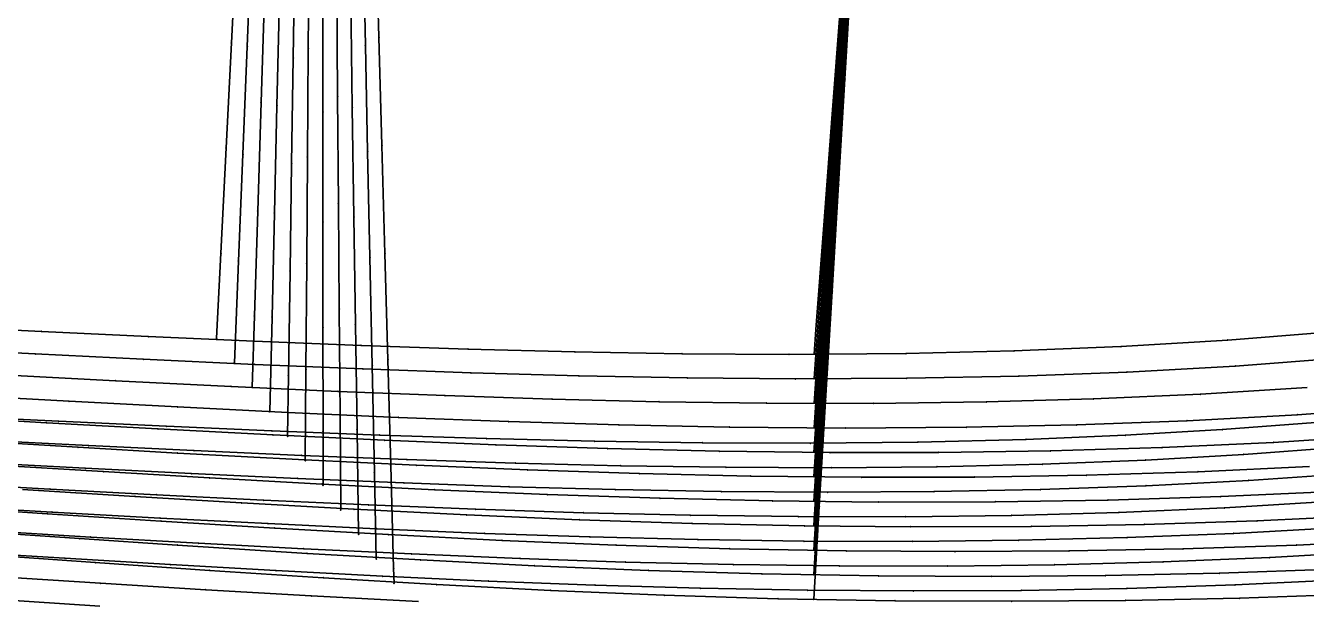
# Model space of a CAD drawing. Extents: x -2408 to 1029, y -526 to 2095.
# Drawn here: x -407.2 to -224.3, y 63.3 to 145.7 of the extents above; entities that cross this region are included whole.
import ezdxf

# ---------------------------------------------------------------- set-up
doc = ezdxf.new("R2010")
doc.units = 0

# ---------------------------------------------------------------- blocks, each defined once
blk = doc.blocks.new(' -30')
at = {"layer": '1'}
blk.add_lwpolyline([(-216.107723, 261.813037), (-229.421255, 260.78349), (-243.263953, 259.962451), (-257.471019, 259.367945), (-272.871859, 258.980271), (-288.252151, 258.829027), (-303.657875, 258.883488), (-319.057422, 259.1144), (-334.458205, 259.495196), (-349.768717, 259.996987), (-365.162502, 260.597689), (-380.221198, 261.252039), (-395.609891, 261.970117), (-410.795642, 262.713516)], dxfattribs=at)
at = {"layer": '14'}
blk.add_lwpolyline([(-215.577614, 274.602795), (-228.63946, 273.564135), (-243.901694, 272.646423), (-259.179873, 272.019393), (-274.610629, 271.65346), (-291.307569, 271.525076), (-306.589246, 271.6156), (-321.870087, 271.876495), (-337.149428, 272.281161), (-352.426916, 272.803001), (-367.701887, 273.41541), (-382.805522, 274.084141), (-398.074575, 274.803593), (-413.340971, 275.556341)], dxfattribs=at)
at = {"layer": '2'}
for p in [(-373.055725, 273.839893), (-287.709846, 271.582108)]:
    blk.add_point(p, dxfattribs=at)
at = {"layer": '3'}
for p in [(-370.940674, 316.065368), (-285.164421, 305.266334), (-371.69304, 301.044358), (-286.316888, 290.015761), (-372.44714, 285.989388), (-398.074575, 274.803593), (-287.446104, 275.072392), (-382.805522, 274.084141), (-367.701887, 273.41541), (-352.426916, 272.803001), (-243.901694, 272.646423), (-228.63946, 273.564135), (-337.149428, 272.281161), (-321.870087, 271.876495), (-306.589246, 271.6156), (-291.307569, 271.525076), (-274.610629, 271.65346), (-259.179873, 272.019393), (-395.609891, 261.970117), (-380.221198, 261.252039), (-365.162502, 260.597689), (-349.768717, 259.996987), (-243.263953, 259.962451), (-229.421255, 260.78349), (-334.458205, 259.495196), (-319.057422, 259.1144), (-303.657875, 258.883488), (-288.252151, 258.829027), (-272.871859, 258.980271), (-257.471019, 259.367945)]:
    blk.add_point(p, dxfattribs=at)
at = {"layer": '8'}
for points in [[(-357.994041, 575.302811), (-358.78186, 559.547635), (-359.557937, 544.069272), (-360.322592, 528.86404), (-361.084233, 513.685404), (-361.829946, 498.666906), (-362.574553, 483.487431), (-363.318647, 468.307932), (-364.092661, 452.698247), (-364.85375, 437.519584), (-365.612888, 422.429259), (-366.374362, 407.250609), (-367.134082, 392.071869), (-367.88499, 377.065575), (-368.645189, 361.886858), (-369.405699, 346.708157), (-370.180402, 331.244073), (-370.940674, 316.065368), (-371.69304, 301.044358), (-372.44714, 285.989388), (-373.055725, 273.839893)], [(-267.785759, 536.391029), (-268.970889, 520.885647), (-270.140575, 505.316837), (-271.278187, 489.841572), (-272.408891, 474.313432), (-273.518252, 459.303073), (-274.691014, 443.778063), (-275.86766, 428.304753), (-277.042325, 412.779884), (-278.21354, 397.254754), (-279.349544, 382.208615), (-280.523073, 366.683647), (-281.657577, 351.675743), (-282.83071, 336.150751), (-283.991246, 320.791318), (-285.164421, 305.266334), (-286.316888, 290.015761), (-287.446104, 275.072392), (-287.709846, 271.582108)]]:
    blk.add_lwpolyline(points, dxfattribs=at)
blk = doc.blocks.new(' -31')
at = {"layer": '1'}
blk.add_lwpolyline([(-212.384872, 258.273596), (-226.352458, 257.223109), (-240.336739, 256.419421), (-255.126157, 255.825471), (-270.164629, 255.467386), (-285.251046, 255.329408), (-300.293742, 255.386478), (-315.345961, 255.613307), (-330.384005, 255.985714), (-345.867439, 256.497014), (-360.898203, 257.092448), (-376.284831, 257.776471), (-391.309986, 258.497387), (-406.667733, 259.27386)], dxfattribs=at)
at = {"layer": '14'}
blk.add_lwpolyline([(-212.156456, 271.031151), (-227.563698, 269.864774), (-242.994224, 269.007249), (-258.438914, 268.43259), (-274.469515, 268.107542), (-290.377555, 268.028432), (-305.823296, 268.152585), (-321.267783, 268.447564), (-336.710409, 268.887078), (-352.150871, 269.444846), (-367.588562, 270.094576), (-383.525785, 270.834182), (-398.956999, 271.596144), (-414.385619, 272.392496)], dxfattribs=at)
at = {"layer": '2'}
for p in [(-370.515747, 270.334682), (-287.709846, 268.076897)]:
    blk.add_point(p, dxfattribs=at)
at = {"layer": '3'}
for p in [(-368.673841, 315.567976), (-284.686106, 309.145322), (-369.302066, 300.139236), (-285.815989, 293.799556), (-369.923554, 284.876894), (-286.918402, 278.82658), (-398.956999, 271.596144), (-383.525785, 270.834182), (-367.588562, 270.094576), (-352.150871, 269.444846), (-242.994224, 269.007249), (-227.563698, 269.864774), (-336.710409, 268.887078), (-321.267783, 268.447564), (-305.823296, 268.152585), (-290.377555, 268.028432), (-274.469515, 268.107542), (-258.438914, 268.43259), (-391.309986, 258.497387), (-376.284831, 257.776471), (-360.898203, 257.092448), (-345.867439, 256.497014), (-240.336739, 256.419421), (-226.352458, 257.223109), (-330.384005, 255.985714), (-315.345961, 255.613307), (-300.293742, 255.386478), (-285.251046, 255.329408), (-270.164629, 255.467386), (-255.126157, 255.825471)]:
    blk.add_point(p, dxfattribs=at)
at = {"layer": '8'}
for points in [[(-357.994041, 578.807983), (-358.649132, 562.686417), (-359.267463, 547.518838), (-359.903873, 531.964499), (-360.537909, 516.432865), (-361.157443, 501.065163), (-361.774082, 485.532827), (-362.389768, 470.000454), (-363.004279, 454.703099), (-363.637041, 439.171419), (-364.272866, 423.639861), (-364.903066, 408.198477), (-365.535021, 392.666756), (-366.159478, 377.311497), (-366.791779, 361.779794), (-367.424438, 346.248108), (-368.041408, 331.099689), (-368.673841, 315.567976), (-369.302066, 300.139236), (-369.923554, 284.876894), (-370.515747, 270.334682)], [(-267.785759, 539.896202), (-268.971377, 523.980308), (-270.0986, 508.584758), (-271.194162, 493.295128), (-272.281755, 477.946298), (-273.387537, 462.538378), (-274.514607, 447.192397), (-275.651862, 431.847157), (-276.780583, 416.554046), (-277.908851, 401.208165), (-279.044466, 385.76366), (-280.174425, 370.417898), (-281.309176, 355.012686), (-282.439101, 339.666924), (-283.568809, 324.321148), (-284.686106, 309.145322), (-285.815989, 293.799556), (-286.918402, 278.82658), (-287.709846, 268.076897)]]:
    blk.add_lwpolyline(points, dxfattribs=at)
blk = doc.blocks.new(' -32')
at = {"layer": '1'}
blk.add_lwpolyline([(-211.804536, 254.470482), (-225.623599, 253.502201), (-240.282478, 252.738995), (-255.401476, 252.205891), (-270.583031, 251.904495), (-285.785296, 251.817501), (-300.969366, 251.923397), (-316.087234, 252.196246), (-331.265782, 252.614597), (-346.297519, 253.148879), (-361.468315, 253.785421), (-376.636902, 254.494496), (-391.802005, 255.25565), (-407.222344, 256.070121)], dxfattribs=at)
at = {"layer": '14'}
blk.add_lwpolyline([(-217.265928, 266.790779), (-232.533419, 265.831239), (-247.818624, 265.150875), (-263.114051, 264.726334), (-279.247417, 264.530002), (-294.542984, 264.557211), (-309.835729, 264.767), (-325.125695, 265.134635), (-340.412701, 265.635379), (-355.696637, 266.244498), (-370.977396, 266.937255), (-387.4764, 267.751329), (-402.75064, 268.548526)], dxfattribs=at)
at = {"layer": '2'}
for p in [(-367.975731, 266.829491), (-287.709846, 264.571705)]:
    blk.add_point(p, dxfattribs=at)
at = {"layer": '3'}
for p in [(-284.033857, 315.781003), (-366.681662, 307.565715), (-285.120378, 300.644871), (-367.17584, 292.008496), (-286.231128, 285.17165), (-367.651794, 277.026072), (-287.314048, 270.085635), (-387.4764, 267.751329), (-370.977396, 266.937255), (-355.696637, 266.244498), (-340.412701, 265.635379), (-232.533419, 265.831239), (-325.125695, 265.134635), (-309.835729, 264.767), (-294.542984, 264.557211), (-279.247417, 264.530002), (-263.114051, 264.726334), (-247.818624, 265.150875), (-391.802005, 255.25565), (-376.636902, 254.494496), (-361.468315, 253.785421), (-346.297519, 253.148879), (-331.265782, 252.614597), (-240.282478, 252.738995), (-225.623599, 253.502201), (-316.087234, 252.196246), (-300.969366, 251.923397), (-285.785296, 251.817501), (-270.583031, 251.904495), (-255.401476, 252.205891)]:
    blk.add_point(p, dxfattribs=at)
at = {"layer": '8'}
for points in [[(-357.994041, 582.313194), (-358.49787, 566.40859), (-358.988057, 550.997434), (-359.474144, 535.786342), (-359.958852, 520.592354), (-360.431675, 505.566142), (-360.900168, 490.37164), (-361.365744, 475.177058), (-361.851347, 459.532016), (-362.332423, 444.337911), (-362.818072, 429.14395), (-363.300177, 414.042294), (-363.782934, 398.848259), (-364.264741, 383.654174), (-364.741199, 368.640575), (-365.223946, 353.446515), (-365.716322, 337.953807), (-366.199039, 322.759771), (-366.681662, 307.565715), (-367.17584, 292.008496), (-367.651794, 277.026072), (-367.975731, 266.829491)], [(-267.785759, 543.401413), (-268.935325, 527.582206), (-270.014405, 512.479487), (-271.068283, 497.415128), (-272.113179, 482.276074), (-273.171797, 467.07604), (-274.251194, 451.939413), (-275.344252, 436.80376), (-276.431543, 421.721797), (-277.517392, 406.585633), (-278.609211, 391.348216), (-279.695318, 376.212082), (-280.782325, 361.076011), (-281.87353, 345.878914), (-282.959968, 330.742801), (-284.033857, 315.781003), (-285.120378, 300.644871), (-286.231128, 285.17165), (-287.314048, 270.085635), (-287.709846, 264.571705)]]:
    blk.add_lwpolyline(points, dxfattribs=at)
blk = doc.blocks.new(' -33')
at = {"layer": '1'}
blk.add_lwpolyline([(-214.32995, 250.479434), (-229.089173, 249.582842), (-244.157703, 248.92773), (-259.464515, 248.511474), (-274.625652, 248.320708), (-289.938199, 248.329859), (-305.373061, 248.52567), (-320.68117, 248.884136), (-336.02926, 249.383467), (-351.329189, 249.996009), (-366.325046, 250.683422), (-381.617947, 251.450812), (-396.831492, 252.263517), (-412.119916, 253.115269)], dxfattribs=at)
at = {"layer": '14'}
blk.add_lwpolyline([(-202.928383, 264.082616), (-218.663792, 262.907266), (-234.422247, 262.035139), (-250.195302, 261.442392), (-265.974819, 261.105171), (-283.202944, 261.000957), (-299.78551, 261.135663), (-315.557862, 261.451939), (-331.32772, 261.92457), (-347.094884, 262.526912), (-362.85885, 263.232309), (-378.619417, 264.014116), (-394.111107, 264.834048), (-409.864849, 265.707514)], dxfattribs=at)
at = {"layer": '2'}
for p in [(-365.435715, 263.324299), (-287.709846, 261.066513)]:
    blk.add_point(p, dxfattribs=at)
at = {"layer": '3'}
for p in [(-283.946509, 314.80467), (-364.420403, 307.083761), (-285.033146, 299.287995), (-364.776221, 291.747024), (-286.101627, 284.031138), (-365.121605, 276.861275), (-287.161297, 268.899653), (-394.111107, 264.834048), (-378.619417, 264.014116), (-362.85885, 263.232309), (-347.094884, 262.526912), (-331.32772, 261.92457), (-234.422247, 262.035139), (-218.663792, 262.907266), (-315.557862, 261.451939), (-299.78551, 261.135663), (-283.202944, 261.000957), (-265.974819, 261.105171), (-250.195302, 261.442392), (-396.831492, 252.263517), (-381.617947, 251.450812), (-366.325046, 250.683422), (-351.329189, 249.996009), (-336.02926, 249.383467), (-320.68117, 248.884136), (-244.157703, 248.92773), (-229.089173, 249.582842), (-305.373061, 248.52567), (-289.938199, 248.329859), (-274.625652, 248.320708), (-259.464515, 248.511474)]:
    blk.add_point(p, dxfattribs=at)
at = {"layer": '8'}
for points in [[(-357.994041, 585.818405), (-358.356178, 570.149614), (-358.719727, 554.504655), (-359.083177, 538.963578), (-359.445801, 523.431935), (-359.798016, 508.071864), (-360.144258, 492.539848), (-360.487111, 477.007756), (-360.830012, 461.721146), (-361.188076, 446.189394), (-361.551312, 430.657758), (-361.912148, 415.220494), (-362.272787, 399.688787), (-362.632317, 384.157073), (-362.987864, 368.809854), (-363.348292, 353.278146), (-363.699601, 338.147147), (-364.060061, 322.615445), (-364.420403, 307.083761), (-364.776221, 291.747024), (-365.121605, 276.861275), (-365.435715, 263.324299)], [(-267.785759, 546.906624), (-268.899621, 531.204159), (-269.972668, 515.818523), (-271.026283, 500.384906), (-272.070381, 484.865302), (-273.084857, 469.903824), (-274.205876, 453.765856), (-275.298994, 438.249628), (-276.386789, 422.78847), (-277.472884, 407.271753), (-278.521339, 392.271899), (-279.607435, 376.755195), (-280.69455, 361.238558), (-281.78593, 345.659346), (-282.87251, 330.142659), (-283.946509, 314.80467), (-285.033146, 299.287995), (-286.101627, 284.031138), (-287.161297, 268.899653), (-287.709846, 261.066513)]]:
    blk.add_lwpolyline(points, dxfattribs=at)
blk = doc.blocks.new(' -34')
at = {"layer": '1'}
blk.add_lwpolyline([(-213.34521, 246.746862), (-227.741584, 245.937522), (-243.019098, 245.327724), (-258.463214, 244.946252), (-273.67236, 244.784969), (-289.120931, 244.822659), (-304.256387, 245.040184), (-319.700006, 245.427495), (-334.747222, 245.942588), (-350.182194, 246.587652), (-365.667973, 247.328032), (-381.095327, 248.134323), (-396.519843, 248.991743), (-411.944873, 249.885816)], dxfattribs=at)
at = {"layer": '14'}
blk.add_lwpolyline([(-206.155078, 259.980263), (-222.066846, 258.950753), (-237.997576, 258.2106), (-253.93924, 257.736822), (-269.884111, 257.506427), (-285.433026, 257.495374), (-301.250033, 257.685547), (-317.185695, 258.059723), (-333.118419, 258.589917), (-349.048059, 259.248839), (-364.974239, 260.009191), (-381.420359, 260.872085), (-397.338863, 261.759085), (-413.254127, 262.68477)], dxfattribs=at)
at = {"layer": '2'}
for p in [(-362.895737, 259.819088), (-287.709846, 257.561302)]:
    blk.add_point(p, dxfattribs=at)
at = {"layer": '3'}
for p in [(-362.08426, 313.90714), (-284.424243, 305.622657), (-362.31091, 298.797827), (-285.467563, 290.361306), (-362.541301, 283.44087), (-286.525887, 274.88048), (-362.765018, 268.530517), (-397.338863, 261.759085), (-381.420359, 260.872085), (-364.974239, 260.009191), (-287.534775, 260.122312), (-349.048059, 259.248839), (-333.118419, 258.589917), (-317.185695, 258.059723), (-237.997576, 258.2106), (-222.066846, 258.950753), (-301.250033, 257.685547), (-285.433026, 257.495374), (-269.884111, 257.506427), (-253.93924, 257.736822), (-396.519843, 248.991743), (-381.095327, 248.134323), (-365.667973, 247.328032), (-350.182194, 246.587652), (-334.747222, 245.942588), (-319.700006, 245.427495), (-243.019098, 245.327724), (-227.741584, 245.937522), (-304.256387, 245.040184), (-289.120931, 244.822659), (-273.67236, 244.784969), (-258.463214, 244.946252)]:
    blk.add_point(p, dxfattribs=at)
at = {"layer": '8'}
for points in [[(-357.994041, 589.323578), (-358.232784, 573.314169), (-358.462428, 558.04015), (-358.692348, 542.89281), (-358.922183, 527.744832), (-359.146703, 512.596784), (-359.369416, 496.9027), (-359.579519, 481.754431), (-359.789396, 466.856898), (-360.022707, 450.987489), (-360.251846, 435.839505), (-360.480858, 420.787976), (-360.709181, 405.639974), (-360.935904, 390.491966), (-361.170325, 374.811117), (-361.397397, 359.663089), (-361.624845, 344.515086), (-361.856973, 329.055137), (-362.08426, 313.90714), (-362.31091, 298.797827), (-362.541301, 283.44087), (-362.765018, 268.530517), (-362.895737, 259.819088)], [(-267.785759, 550.411797), (-268.864277, 534.845587), (-269.931037, 519.185757), (-270.942401, 504.021099), (-271.944262, 488.756954), (-272.951471, 473.493179), (-273.986686, 458.166258), (-275.034671, 442.905221), (-276.08056, 427.700825), (-277.124562, 412.439522), (-278.165872, 397.178028), (-279.215287, 381.810336), (-280.258805, 366.549018), (-281.306995, 351.223613), (-282.350378, 335.962271), (-283.393533, 320.700933), (-284.424243, 305.622657), (-285.467563, 290.361306), (-286.525887, 274.88048), (-287.534775, 260.122312), (-287.709846, 257.561302)]]:
    blk.add_lwpolyline(points, dxfattribs=at)
blk = doc.blocks.new(' -35')
at = {"layer": '1'}
blk.add_lwpolyline([(-207.70003, 243.334547), (-222.606377, 242.480514), (-237.875071, 241.853892), (-253.315107, 241.450995), (-268.624313, 241.263922), (-284.069524, 241.274969), (-299.213988, 241.469519), (-314.654661, 241.840707), (-329.710947, 242.348231), (-345.142515, 242.992943), (-360.569549, 243.738312), (-375.589447, 244.537656), (-391.009416, 245.414833), (-406.435182, 246.332713)], dxfattribs=at)
at = {"layer": '14'}
blk.add_lwpolyline([(-216.948158, 255.498262), (-232.874408, 254.742649), (-248.812289, 254.247945), (-264.754454, 253.992604), (-280.880338, 253.956486), (-296.723777, 254.127276), (-312.656107, 254.489153), (-328.585212, 255.014754), (-344.511006, 255.67678), (-360.433178, 256.447924), (-378.625188, 257.427819), (-392.835521, 258.243537), (-408.746246, 259.195986)], dxfattribs=at)
at = {"layer": '2'}
for p in [(-360.355721, 256.313896), (-287.709846, 254.05611)]:
    blk.add_point(p, dxfattribs=at)
at = {"layer": '3'}
for p in [(-359.934742, 315.236191), (-283.902178, 311.081352), (-360.045242, 299.765885), (-284.902103, 296.105773), (-360.153836, 284.564298), (-285.902076, 281.130196), (-360.262756, 269.321207), (-286.918041, 265.914754), (-392.835521, 258.243537), (-378.625188, 257.427819), (-360.433178, 256.447924), (-344.511006, 255.67678), (-328.585212, 255.014754), (-312.656107, 254.489153), (-232.874408, 254.742649), (-296.723777, 254.127276), (-280.880338, 253.956486), (-264.754454, 253.992604), (-248.812289, 254.247945), (-391.009416, 245.414833), (-375.589447, 244.537656), (-360.569549, 243.738312), (-345.142515, 242.992943), (-329.710947, 242.348231), (-314.654661, 241.840707), (-237.875071, 241.853892), (-222.606377, 242.480514), (-299.213988, 241.469519), (-284.069524, 241.274969), (-268.624313, 241.263922), (-253.315107, 241.450995)]:
    blk.add_point(p, dxfattribs=at)
at = {"layer": '8'}
for points in [[(-357.994041, 592.828789), (-358.10507, 577.086023), (-358.216104, 561.603627), (-358.329169, 546.146793), (-358.442452, 530.676502), (-358.550565, 515.206176), (-358.648017, 499.914978), (-358.741122, 484.44456), (-358.836891, 468.97415), (-358.940036, 453.75982), (-359.05188, 438.28952), (-359.165799, 422.819241), (-359.277038, 407.447403), (-359.387175, 391.977098), (-359.495472, 376.699298), (-359.605702, 361.229002), (-359.716393, 345.758691), (-359.824154, 330.706494), (-359.934742, 315.236191), (-360.045242, 299.765885), (-360.153836, 284.564298), (-360.262756, 269.321207), (-360.355721, 256.313896)], [(-267.785759, 553.917007), (-268.864741, 537.978135), (-269.889514, 522.580979), (-270.900485, 507.06701), (-271.860093, 492.088782), (-272.822973, 477.110772), (-273.811471, 462.067876), (-274.814074, 447.09247), (-275.861032, 431.524137), (-276.86279, 416.548675), (-277.861106, 401.572977), (-278.866672, 386.488486), (-279.866481, 371.512893), (-280.866942, 356.537344), (-281.871547, 341.496161), (-282.871413, 326.520576), (-283.902178, 311.081352), (-284.902103, 296.105773), (-285.902076, 281.130196), (-286.918041, 265.914754), (-287.709846, 254.05611)]]:
    blk.add_lwpolyline(points, dxfattribs=at)
blk = doc.blocks.new(' -36')
at = {"layer": '1'}
blk.add_lwpolyline([(-212.494343, 239.281362), (-227.553251, 238.56932), (-242.984668, 238.071787), (-258.057404, 237.794367), (-273.530172, 237.708608), (-288.605063, 237.810626), (-303.923887, 238.095778), (-318.992565, 238.538278), (-334.219421, 239.124982), (-349.278421, 239.819537), (-364.556665, 240.615975), (-379.60752, 241.469084), (-394.686825, 242.373142), (-409.73262, 243.310018)], dxfattribs=at)
at = {"layer": '14'}
blk.add_lwpolyline([(-213.506301, 251.948596), (-229.597429, 251.199497), (-245.700077, 250.708956), (-261.807222, 250.456054), (-278.509738, 250.422894), (-293.588987, 250.585537), (-309.685441, 250.95273), (-325.778396, 251.493127), (-341.867605, 252.178226), (-357.952893, 252.979528), (-374.034088, 253.868532), (-389.220232, 254.763991), (-405.293656, 255.754901)], dxfattribs=at)
at = {"layer": '2'}
for p in [(-357.815742, 252.808685), (-287.709846, 250.5509)]:
    blk.add_point(p, dxfattribs=at)
at = {"layer": '3'}
for p in [(-283.727838, 311.574727), (-357.836665, 306.190293), (-284.727862, 296.249042), (-357.830455, 290.448863), (-285.72795, 280.923341), (-357.824549, 275.396306), (-286.727251, 265.609378), (-357.818728, 260.484553), (-389.220232, 254.763991), (-374.034088, 253.868532), (-357.952893, 252.979528), (-341.867605, 252.178226), (-325.778396, 251.493127), (-309.685441, 250.95273), (-245.700077, 250.708956), (-229.597429, 251.199497), (-293.588987, 250.585537), (-278.509738, 250.422894), (-261.807222, 250.456054), (-394.686825, 242.373142), (-379.60752, 241.469084), (-364.556665, 240.615975), (-349.278421, 239.819537), (-334.219421, 239.124982), (-318.992565, 238.538278), (-303.923887, 238.095778), (-242.984668, 238.071787), (-227.553251, 238.56932), (-288.605063, 237.810626), (-273.530172, 237.708608), (-258.057404, 237.794367)]:
    blk.add_point(p, dxfattribs=at)
at = {"layer": '8'}
for points in [[(-357.994041, 596.334), (-357.986258, 580.263284), (-357.980483, 564.458349), (-357.9771, 549.431499), (-357.97405, 534.390923), (-357.966692, 519.350346), (-357.949904, 503.740674), (-357.927372, 488.700112), (-357.905855, 473.659549), (-357.891746, 458.128292), (-357.885815, 443.08771), (-357.883123, 428.047136), (-357.879272, 412.355052), (-357.873467, 397.314466), (-357.866747, 382.273902), (-357.860029, 366.677824), (-357.854128, 351.637242), (-357.848458, 336.596676), (-357.842569, 321.230885), (-357.836665, 306.190293), (-357.830455, 290.448863), (-357.824549, 275.396306), (-357.818728, 260.484553), (-357.815742, 252.808685)], [(-267.785759, 557.422218), (-268.829755, 541.650889), (-269.848107, 526.003867), (-270.816633, 510.809799), (-271.776098, 495.481495), (-272.737112, 480.153301), (-273.723161, 464.758583), (-274.724858, 449.432983), (-275.728562, 434.167), (-276.731204, 418.841461), (-277.729859, 403.515668), (-278.735334, 388.078504), (-279.735093, 372.752783), (-280.735647, 357.427113), (-281.740432, 342.034287), (-282.740442, 326.708584), (-283.727838, 311.574727), (-284.727862, 296.249042), (-285.72795, 280.923341), (-286.727251, 265.609378), (-287.709846, 250.5509)]]:
    blk.add_lwpolyline(points, dxfattribs=at)
blk = doc.blocks.new(' -37')
at = {"layer": '1'}
blk.add_lwpolyline([(-344.17805, 236.194615), (-359.495093, 237.001945), (-374.555851, 237.871931), (-389.619784, 238.796419), (-404.674919, 239.758287)], dxfattribs=at)
at = {"layer": '14'}
blk.add_lwpolyline([(-208.342578, 248.491048), (-224.429376, 247.72602), (-240.528111, 247.214412), (-256.632188, 246.936475), (-273.912031, 246.875687), (-289.018482, 247.014346), (-305.112116, 247.361918), (-321.201719, 247.892464), (-337.287339, 248.577004), (-353.368721, 249.386542), (-369.445915, 250.292101), (-384.674584, 251.212567), (-400.743487, 252.229899)], dxfattribs=at)
at = {"layer": '2'}
for p in [(-355.275726, 249.303493), (-287.709846, 247.045708)]:
    blk.add_point(p, dxfattribs=at)
at = {"layer": '3'}
for p in [(-355.726375, 308.378797), (-284.118728, 303.329621), (-355.609575, 293.071471), (-285.075416, 288.33535), (-355.494618, 278.003513), (-286.057556, 272.942613), (-355.379055, 262.852818), (-287.025861, 257.766222), (-384.674584, 251.212567), (-369.445915, 250.292101), (-353.368721, 249.386542), (-337.287339, 248.577004), (-321.201719, 247.892464), (-305.112116, 247.361918), (-289.018482, 247.014346), (-240.528111, 247.214412), (-224.429376, 247.72602), (-273.912031, 246.875687), (-256.632188, 246.936475), (-389.619784, 238.796419), (-374.555851, 237.871931), (-359.495093, 237.001945)]:
    blk.add_point(p, dxfattribs=at)
at = {"layer": '8'}
for points in [[(-357.994041, 599.839211), (-357.872231, 584.064936), (-357.756174, 568.812925), (-357.641826, 553.514255), (-357.527834, 538.1667), (-357.409938, 522.819186), (-357.285102, 507.658387), (-357.15155, 492.310991), (-357.017919, 476.963593), (-356.893468, 461.882822), (-356.775165, 446.535295), (-356.661063, 431.187733), (-356.547517, 415.942769), (-356.430967, 400.595233), (-356.31318, 385.247712), (-356.196898, 370.100727), (-356.079687, 354.753207), (-355.96282, 339.405684), (-355.843415, 323.726308), (-355.726375, 308.378797), (-355.609575, 293.071471), (-355.494618, 278.003513), (-355.379055, 262.852818), (-355.275726, 249.303493)], [(-267.785759, 560.927429), (-268.795142, 545.34185), (-269.765149, 530.114361), (-270.732745, 514.613438), (-271.650701, 499.616754), (-272.567585, 484.620003), (-273.5058, 469.554919), (-274.46069, 454.560548), (-275.424583, 439.566741), (-276.425412, 423.951793), (-277.381598, 408.957502), (-278.336233, 393.963106), (-279.299279, 378.854898), (-280.256221, 363.860666), (-281.217806, 348.797753), (-282.174623, 333.803491), (-283.131186, 318.809211), (-284.118728, 303.329621), (-285.075416, 288.33535), (-286.057556, 272.942613), (-287.025861, 257.766222), (-287.709846, 247.045708)]]:
    blk.add_lwpolyline(points, dxfattribs=at)
blk = doc.blocks.new(' -38')
at = {"layer": '1'}
blk.add_lwpolyline([(-389.689342, 235.531898), (-404.87259, 236.537818)], dxfattribs=at)
at = {"layer": '14'}
blk.add_lwpolyline([(-202.486594, 245.070471), (-218.7361, 244.272098), (-234.99825, 243.727967), (-251.266861, 243.418773), (-267.535751, 243.325212), (-283.064163, 243.423407), (-299.726602, 243.743404), (-315.980931, 244.257619), (-332.230671, 244.940605), (-348.475948, 245.761698), (-364.716661, 246.690221), (-380.968243, 247.696493), (-397.199885, 248.752953), (-413.427961, 249.848118)], dxfattribs=at)
at = {"layer": '2'}
for p in [(-352.735748, 245.798283), (-287.709846, 243.540497)]:
    blk.add_point(p, dxfattribs=at)
at = {"layer": '3'}
for p in [(-283.043701, 318.300389), (-353.625682, 306.837786), (-283.987853, 303.171853), (-353.397413, 291.183321), (-284.94464, 287.84268), (-353.173324, 275.814354), (-285.901466, 272.513529), (-352.95453, 260.806678), (-286.842971, 257.429392), (-397.199885, 248.752953), (-380.968243, 247.696493), (-364.716661, 246.690221), (-348.475948, 245.761698), (-332.230671, 244.940605), (-315.980931, 244.257619), (-299.726602, 243.743404), (-283.064163, 243.423407), (-267.535751, 243.325212), (-251.266861, 243.418773), (-234.99825, 243.727967), (-218.7361, 244.272098)]:
    blk.add_point(p, dxfattribs=at)
at = {"layer": '8'}
for points in [[(-357.994041, 603.344383), (-357.757929, 587.254624), (-357.531393, 571.697565), (-357.306276, 556.092905), (-357.081181, 540.438379), (-356.852105, 524.783918), (-356.617269, 509.319966), (-356.372216, 493.665735), (-356.127082, 478.011517), (-355.893204, 462.629209), (-355.663709, 446.974751), (-355.438498, 431.320228), (-355.214578, 415.770351), (-354.986863, 400.11586), (-354.757885, 384.461385), (-354.531864, 369.011453), (-354.303478, 353.35699), (-354.075445, 337.702504), (-353.853879, 322.492269), (-353.625682, 306.837786), (-353.397413, 291.183321), (-353.173324, 275.814354), (-352.95453, 260.806678), (-352.735748, 245.798283)], [(-267.785759, 564.432602), (-268.79559, 548.4989), (-269.765673, 532.931308), (-270.690884, 517.781071), (-271.608583, 502.449512), (-272.524328, 487.117842), (-273.461049, 471.716247), (-274.415279, 456.386928), (-275.379307, 441.05821), (-276.337063, 425.79129), (-277.29365, 410.462126), (-278.248356, 395.132831), (-279.211341, 379.687194), (-280.168331, 364.358045), (-281.125668, 349.028933), (-282.087019, 333.629568), (-283.043701, 318.300389), (-283.987853, 303.171853), (-284.94464, 287.84268), (-285.901466, 272.513529), (-286.842971, 257.429392), (-287.709846, 243.540497)]]:
    blk.add_lwpolyline(points, dxfattribs=at)
blk = doc.blocks.new(' -39')
at = {"layer": '14'}
blk.add_lwpolyline([(-213.523687, 240.797512), (-229.781782, 240.233044), (-246.04702, 239.89954), (-262.313638, 239.778658), (-278.419943, 239.852064), (-295.109558, 240.141689), (-311.361035, 240.63668), (-327.607567, 241.311907), (-343.849207, 242.135809), (-360.086012, 243.076827), (-378.636523, 244.255201), (-392.607548, 245.190456), (-408.831028, 246.314245)], dxfattribs=at)
at = {"layer": '2'}
for p in [(-350.195732, 242.293091), (-287.709846, 240.035305)]:
    blk.add_point(p, dxfattribs=at)
at = {"layer": '3'}
for p in [(-351.756728, 315.702433), (-283.769967, 304.529433), (-351.434295, 300.539062), (-284.72684, 288.865369), (-351.112732, 285.418531), (-285.683773, 273.201326), (-350.782694, 269.898324), (-286.607023, 258.088398), (-350.458211, 254.638131), (-392.607548, 245.190456), (-378.636523, 244.255201), (-360.086012, 243.076827), (-343.849207, 242.135809), (-287.513962, 243.241959), (-327.607567, 241.311907), (-311.361035, 240.63668), (-295.109558, 240.141689), (-278.419943, 239.852064), (-262.313638, 239.778658), (-246.04702, 239.89954), (-229.781782, 240.233044)]:
    blk.add_point(p, dxfattribs=at)
at = {"layer": '8'}
for points in [[(-354.350238, 437.837325), (-354.031135, 422.673903), (-353.712454, 407.617195), (-353.389789, 392.453851), (-353.066475, 377.290501), (-352.730974, 361.537636), (-352.408563, 346.374282), (-352.086359, 331.210923), (-351.756728, 315.702433), (-351.434295, 300.539062), (-351.112732, 285.418531), (-350.782694, 269.898324), (-350.458211, 254.638131), (-350.195732, 242.293091)], [(-267.785759, 567.937813), (-268.761361, 552.219541), (-269.683288, 537.119278), (-270.606945, 521.691267), (-271.525039, 506.024891), (-272.43938, 490.358287), (-273.330662, 475.332164), (-274.282546, 459.667792), (-275.246262, 444.004141), (-276.205039, 428.403713), (-277.162254, 412.739694), (-278.117089, 397.075512), (-279.036457, 382.004404), (-279.993392, 366.340358), (-280.950853, 350.676325), (-281.868901, 335.652545), (-282.82573, 319.988481), (-283.769967, 304.529433), (-284.72684, 288.865369), (-285.683773, 273.201326), (-286.607023, 258.088398), (-287.513962, 243.241959), (-287.709846, 240.035305)]]:
    blk.add_lwpolyline(points, dxfattribs=at)
blk = doc.blocks.new(' -40')
at = {"layer": '14'}
blk.add_lwpolyline([(-210.634097, 237.223517), (-226.889595, 236.672999), (-243.152042, 236.347037), (-259.416059, 236.228154), (-276.099545, 236.30405), (-292.816006, 236.59253), (-309.06414, 237.092658), (-325.306849, 237.780877), (-341.544276, 238.624586), (-357.77664, 239.591187), (-374.003933, 240.648067), (-390.335346, 241.77165), (-406.553631, 242.929188)], dxfattribs=at)
at = {"layer": '2'}
for p in [(-347.655716, 238.787899), (-287.709846, 236.530113)]:
    blk.add_point(p, dxfattribs=at)
at = {"layer": '3'}
for p in [(-349.818124, 316.862657), (-283.260105, 310.920447), (-349.390096, 301.407669), (-284.160995, 295.858099), (-348.962007, 285.95274), (-285.074509, 280.58638), (-348.541098, 270.756445), (-286.013561, 264.888237), (-348.122872, 255.655997), (-286.917593, 249.775034), (-390.335346, 241.77165), (-374.003933, 240.648067), (-347.715554, 240.948604), (-357.77664, 239.591187), (-341.544276, 238.624586), (-325.306849, 237.780877), (-309.06414, 237.092658), (-292.816006, 236.59253), (-276.099545, 236.30405), (-259.416059, 236.228154), (-243.152042, 236.347037), (-226.889595, 236.672999)]:
    blk.add_point(p, dxfattribs=at)
at = {"layer": '8'}
for points in [[(-353.239207, 440.532914), (-352.814597, 425.077872), (-352.391445, 409.731587), (-351.96337, 394.276621), (-351.53446, 378.821678), (-351.111673, 363.579299), (-350.683565, 348.124335), (-350.255735, 332.669382), (-349.818124, 316.862657), (-349.390096, 301.407669), (-348.962007, 285.95274), (-348.541098, 270.756445), (-348.122872, 255.655997), (-347.715554, 240.948604), (-347.655716, 238.787899)], [(-267.785759, 571.443024), (-268.761798, 555.388681), (-269.683819, 539.965584), (-270.565073, 524.935057), (-271.441614, 509.661164), (-272.313026, 494.386969), (-273.200802, 479.039445), (-274.106431, 463.76725), (-275.025334, 448.495833), (-275.941816, 433.289154), (-276.856927, 418.017515), (-277.768833, 402.74571), (-278.68775, 387.352359), (-279.600857, 372.080598), (-280.514807, 356.808904), (-281.433164, 341.463909), (-282.346733, 326.192193), (-283.260105, 310.920447), (-284.160995, 295.858099), (-285.074509, 280.58638), (-286.013561, 264.888237), (-286.917593, 249.775034), (-287.709846, 236.530113)]]:
    blk.add_lwpolyline(points, dxfattribs=at)

msp = doc.modelspace()

# ---------------------------------------------------------------- block references
at = {"layer": '1'}
for name, p in [(' -32', (-6.918598, -172.870121)), (' -31', (-6.913053, -172.870221)), (' -30', (-6.907502, -172.870213)), (' -38', (-6.951881, -172.870051)), (' -36', (-6.940789, -172.870126)), (' -34', (-6.929678, -172.869999)), (' -39', (-6.957418, -172.869929)), (' -37', (-6.946326, -172.869989)), (' -35', (-6.935229, -172.87)), (' -33', (-6.924133, -172.870029)), (' -40', (-6.962963, -172.869906))]:
    msp.add_blockref(name, p, dxfattribs=at)

doc.saveas('drawing.dxf')
